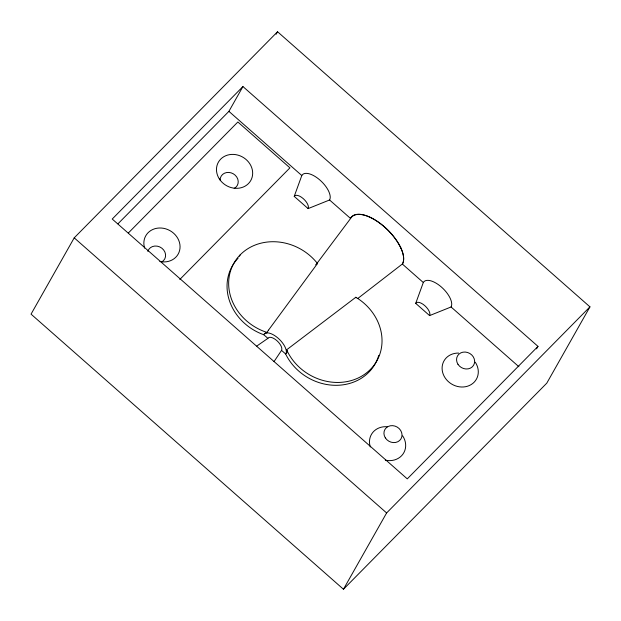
<?xml version="1.0" encoding="UTF-8"?>
<svg xmlns="http://www.w3.org/2000/svg" width="621" height="621" viewBox="0 0 621 621"><rect width="100%" height="100%" fill="white"/><g stroke="black" fill="none" stroke-linecap="round" stroke-linejoin="round"><path stroke-width="0.93" d="M400.77 247.903L400.475 247.274A34.675 15.89 44.6 0 0 364.092 215.114A34.675 15.967 44.5 0 0 350.586 218.499L329.58 199.985L308.109 208.602L294.222 196.376L301.806 175.533L228.908 111.353L242.935 86.552L537.988 346.378L536.583 348.862M518.9 366.732L451.071 306.976L429.592 315.592L415.713 303.366L423.305 282.524L402.33 264.026L357.983 298.328M74.217 237.843L31.05 314.141L343.452 589.251L546.783 383.157L589.95 306.859L277.548 31.749L74.217 237.843L386.619 512.954L343.452 589.251M276.128 34.264L277.548 31.749M239.45 256.201L240.257 254.773M285.629 353.962L281.538 350.36A9.136 4.184 44.6 0 0 276.842 340.611A9.136 4.184 44.6 0 0 267.907 338.36L263.793 334.735L264.399 333.671A14.881 6.823 44.6 0 1 278.076 338.158A14.881 6.823 44.6 0 1 286.304 352.767L285.629 353.962A51.186 45.147 29.5 0 0 335.161 385.307A51.186 45.147 29.5 0 0 378.748 355.383M274.016 361.624L281.538 350.36M317.028 263.304L350.586 218.499M242.935 86.552L112.23 219.042L407.275 478.869L537.988 346.378M117.943 223.824L228.908 111.353M128.415 232.929L237.866 121.995L289.937 167.849L179.803 279.473M386.619 512.954L589.95 306.859M256.799 346.052L267.907 338.36M402.641 435.802A18.614 16.418 29.5 0 1 402.975 454.083A18.614 16.418 29.5 0 1 385.315 460.177M370.302 446.957A18.614 16.418 29.5 0 1 387.271 426.751M475.259 362.198A18.614 16.418 29.5 0 1 467.605 386.192A18.614 16.418 29.5 0 1 442.68 372.553A18.614 16.418 29.5 0 1 458.593 353.077M144.631 248.128A18.614 16.418 29.5 0 1 159.116 228.008A18.614 16.418 29.5 0 1 180.059 246.452A18.614 16.418 29.5 0 1 159.83 261.511M400.817 247.841A34.675 15.967 44.5 0 1 402.392 263.979M315.639 264.818A25.461 10.976 56 0 1 317.533 263.599M263.793 334.735A51.186 45.147 29.5 0 1 238.076 258.212M356.089 297.381A25.469 12.148 30 0 1 356.05 297.832M287.073 350.391A14.547 5.31 71.8 0 1 286.576 353.287M264.732 333.803A14.539 6.241 11.9 0 1 267.356 332.685M350.438 218.328A34.869 15.975 44.6 0 1 384.523 226.944A34.869 15.975 44.6 0 1 402.455 264.135M301.806 175.533A18.614 8.531 44.6 0 1 320.009 180.129A18.614 8.531 44.6 0 1 329.58 199.985M294.222 196.376A9.307 4.262 44.6 0 1 303.32 198.673A9.307 4.262 44.6 0 1 308.109 208.602M423.305 282.524A18.614 8.531 44.6 0 1 441.5 287.119A18.614 8.531 44.6 0 1 451.071 306.976M415.713 303.366A9.307 4.262 44.6 0 1 424.811 305.664A9.307 4.262 44.6 0 1 429.592 315.592M220.129 180.137A9.307 8.213 29.5 0 1 233.38 173.841A9.307 8.213 29.5 0 1 234.202 188.419M147.829 251.389A9.307 8.213 29.5 0 1 161.856 248.19A9.307 8.213 29.5 0 1 161.584 262.031M268.458 330.186L266.867 332.382A51.186 45.147 29.5 0 1 236.469 259.213A51.186 45.147 29.5 0 1 317.478 263.514L268.458 330.186M355.817 297.265L286.638 349.817A51.186 45.147 29.5 0 0 366.002 373.283A51.186 45.147 29.5 0 0 355.817 297.265M385.33 437.867A9.307 8.213 29.5 0 0 400.995 438.837A9.307 8.213 29.5 0 0 392.604 425.649A9.307 8.213 29.5 0 0 385.33 437.867M457.949 364.263A9.307 8.213 29.5 0 0 473.613 365.233A9.307 8.213 29.5 0 0 465.222 352.045A9.307 8.213 29.5 0 0 457.949 364.263M219.329 178.933A18.614 16.418 29.5 0 0 250.651 180.734A18.614 16.418 29.5 0 0 233.737 154.419A18.614 16.418 29.5 0 0 219.329 178.933"/></g></svg>
